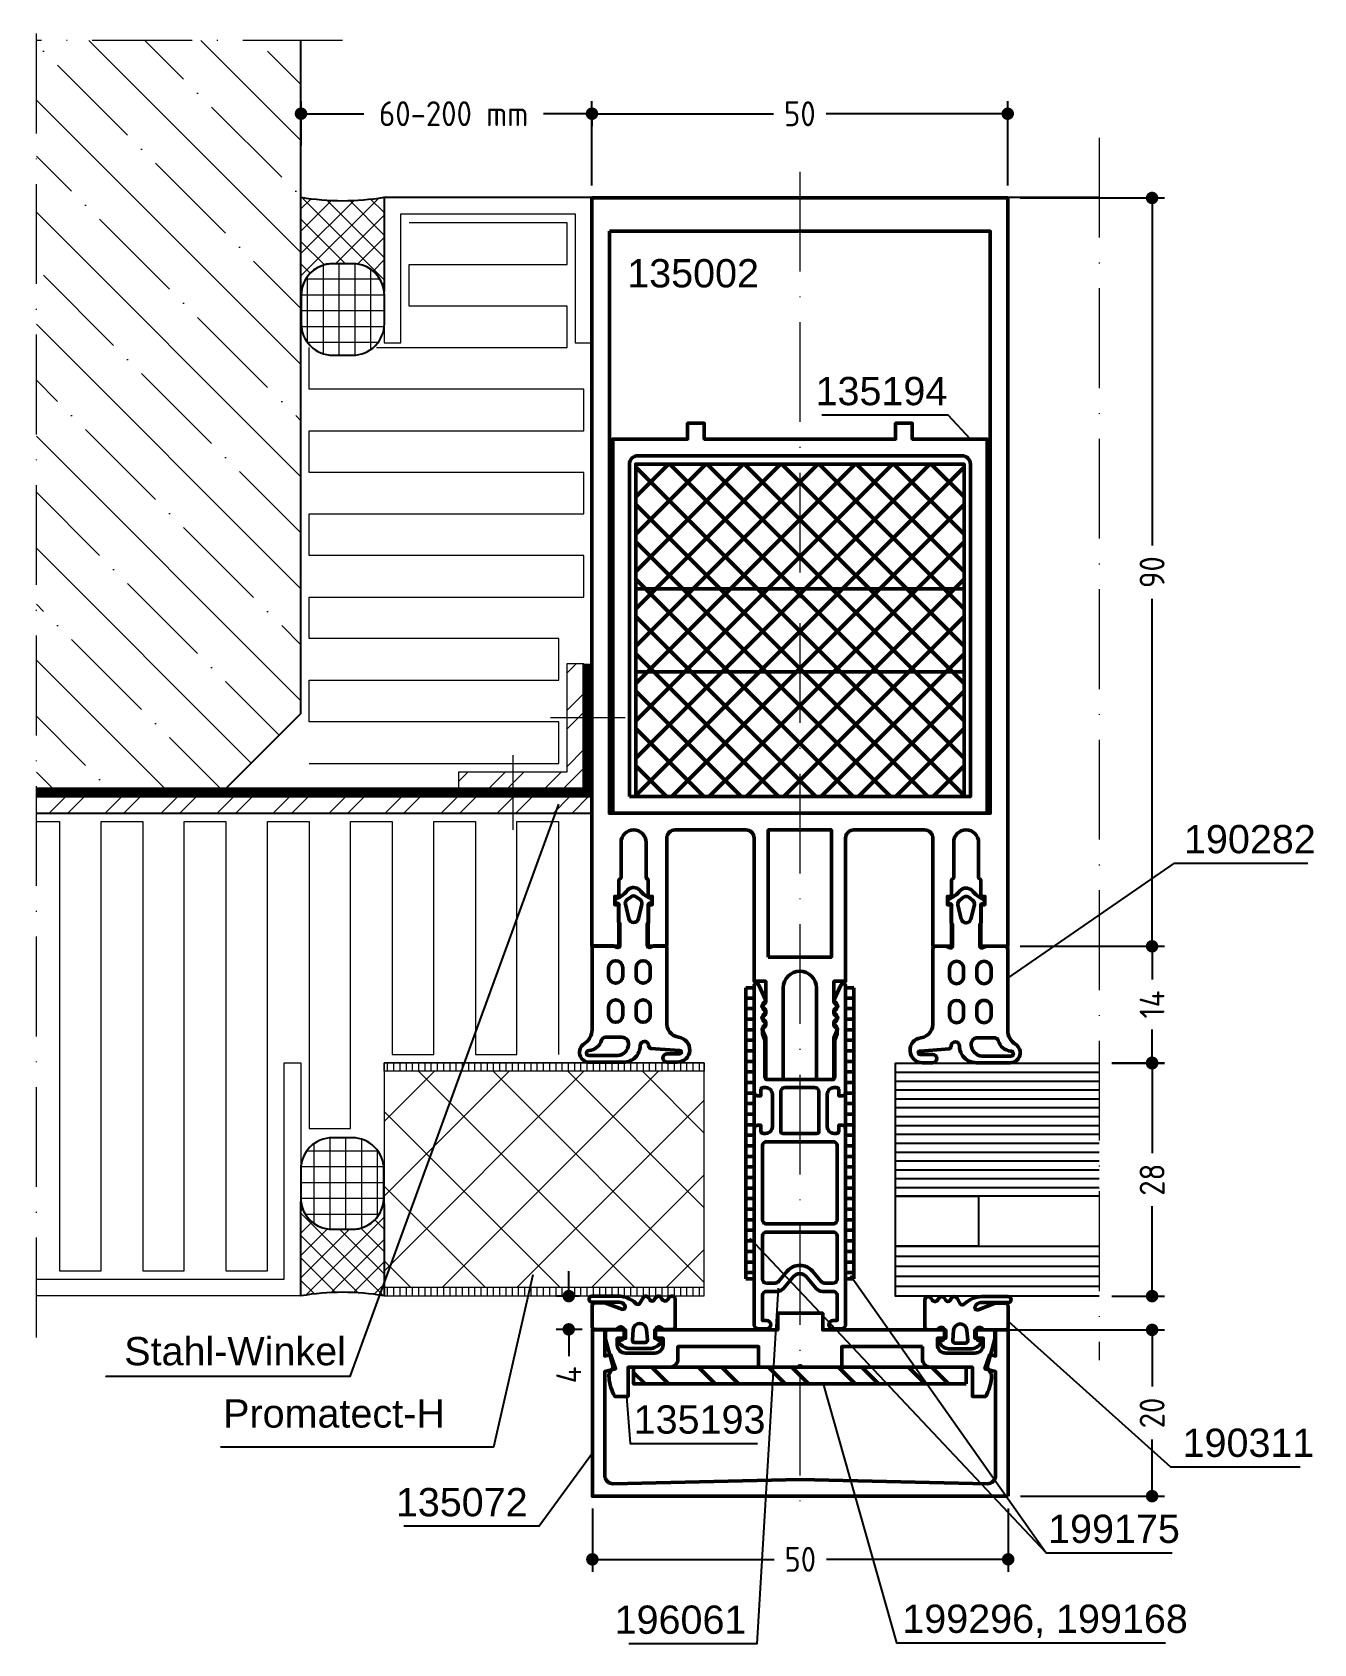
# Model space of a CAD drawing. Header units: millimetres. Extents: x -92 to 62, y -68 to 126.
import ezdxf
from ezdxf.enums import TextEntityAlignment as Align

# ---------------------------------------------------------------- set-up
doc = ezdxf.new("R2010")
doc.units = ezdxf.units.MM
for name, pattern in [('ACAD_ISO10W100', [18, 12, -3, 0, -3]), ('AUSGEZOGEN', [0]), ('FOLIE', [2, 0.8, -1.2])]:
    doc.linetypes.add(name, pattern=pattern)
doc.layers.get('0').update_dxf_attribs({"linetype": 'CONTINUOUS'})
doc.layers.get('DEFPOINTS').update_dxf_attribs({"linetype": 'CONTINUOUS'})
for name, color, linetype, lineweight in [('AM_5', 3, 'AUSGEZOGEN', 25), ('AM_C', 50, 'CONTINUOUS', 50), ('AM_S', 80, 'CONTINUOUS', 50), ('Cent3', 70, 'ACAD_ISO10W100', 18), ('Cont2', 2, 'CONTINUOUS', 25), ('Cont3', 70, 'CONTINUOUS', 18), ('Cont4', 10, 'AUSGEZOGEN', 13), ('Cont_ST', 70, 'CONTINUOUS', 18)]:
    doc.layers.add(name, color=color, linetype=linetype, lineweight=lineweight)
doc.layers.add('WBC-GER-ENG', color=7, linetype='AUSGEZOGEN')
doc.styles.add('HBS_DIMTEXTSTYLE', font='isocp.shx')
doc.styles.add('SWISSL', font='swissl.ttf')
doc.dimstyles.new('Konstruktionsschnitt 1-1$0', dxfattribs={"dimtxt": 3, "dimasz": 1.5, "dimexe": 1.5, "dimexo": 1.5, "dimgap": 1.5, "dimtad": 0, "dimdsep": 46, "dimtxsty": 'HBS_DIMTEXTSTYLE', "dimblk": 'PUNKT', "dimcen": 0, "dimclrd": 3, "dimclre": 3, "dimclrt": 2, "dimadec": 1, "dimazin": 2, "dimtfac": 0.7, "dimtofl": 0, "dimtmove": 0, "dimatfit": 3, "dimfxl": 0, "dimtolj": 1, "dimtzin": 0, "dimarcsym": 0})

# ---------------------------------------------------------------- blocks, each defined once
blk = doc.blocks.new('PUNKT')
at = {"color": 0, "linetype": 'Continuous'}
blk.add_line((-0.5, 0), (-1, 0), dxfattribs=at)
at = {"color": 0, "linetype": 'Continuous', "const_width": 0.5}
blk.add_lwpolyline([(-0.25, 0, 1), (0.25, 0, 1)], format="xyb", close=True, dxfattribs=at)
blk = doc.blocks.new('*D11')
at = {"layer": 'AM_5', "color": 3, "lineweight": -2, "transparency": 16777216}
for p, q in [((-27.79, -24.57), (-27.79, -23.07)), ((-26.49, -26.07), (-29.29, -26.07)), ((-26.19, -30.07), (-29.29, -30.07)), ((-27.79, -31.57), (-27.79, -33.29))]:
    blk.add_line(p, q, dxfattribs=at)
at = {"layer": 'DEFPOINTS', "color": 0, "transparency": 16777216}
for p in [(-27.79, -26.07), (-24.99, -26.07), (-24.69, -30.07)]:
    blk.add_point(p, dxfattribs=at)
at = {"layer": 'AM_5', "color": 3, "lineweight": -2, "transparency": 16777216, "xscale": 1.5, "yscale": 1.5, "zscale": 1.5}
for p, rotation in [((-27.79, -26.07), 270), ((-27.79, -30.07), 90)]:
    blk.add_blockref('PUNKT', p, dxfattribs=dict(at, rotation=rotation))
at = {"layer": 'AM_5', "color": 2, "transparency": 16777216, "insert": (-27.79, -35.54), "char_height": 3, "attachment_point": 5, "rotation": 90, "style": 'HBS_DIMTEXTSTYLE'}
blk.add_mtext('\\A1;4', dxfattribs=at)
blk = doc.blocks.new('*D12')
at = {"layer": 'AM_5', "color": 3, "lineweight": -2, "transparency": 16777216}
for p, q in [((37.5, 1.93), (43.86, 1.93)), ((42.36, 0.43), (42.36, -8.88)), ((42.36, -24.57), (42.36, -15.26)), ((37.5, -26.07), (43.86, -26.07))]:
    blk.add_line(p, q, dxfattribs=at)
at = {"layer": 'DEFPOINTS', "color": 0, "transparency": 16777216}
for p in [(36, 1.93), (36, -26.07), (42.36, -26.07)]:
    blk.add_point(p, dxfattribs=at)
at = {"layer": 'AM_5', "color": 3, "lineweight": -2, "transparency": 16777216, "xscale": 1.5, "yscale": 1.5, "zscale": 1.5}
for p, rotation in [((42.36, 1.93), 90), ((42.36, -26.07), 270)]:
    blk.add_blockref('PUNKT', p, dxfattribs=dict(at, rotation=rotation))
at = {"layer": 'AM_5', "color": 2, "transparency": 16777216, "insert": (42.36, -12.07), "char_height": 3, "attachment_point": 5, "rotation": 90, "style": 'HBS_DIMTEXTSTYLE'}
blk.add_mtext('\\A1;28', dxfattribs=at)
blk = doc.blocks.new('*D13')
at = {"layer": 'AM_5', "color": 3, "lineweight": -2, "transparency": 16777216}
for p, q in [((24.95, -30.13), (43.86, -30.13)), ((42.36, -31.63), (42.36, -36.94)), ((42.36, -48.63), (42.36, -43.32)), ((26.55, -50.13), (43.86, -50.13))]:
    blk.add_line(p, q, dxfattribs=at)
at = {"layer": 'DEFPOINTS', "color": 0, "transparency": 16777216}
for p in [(23.45, -30.13), (42.36, -30.13), (25.05, -50.13)]:
    blk.add_point(p, dxfattribs=at)
at = {"layer": 'AM_5', "color": 3, "lineweight": -2, "transparency": 16777216, "xscale": 1.5, "yscale": 1.5, "zscale": 1.5}
for p, rotation in [((42.36, -30.13), 90), ((42.36, -50.13), 270)]:
    blk.add_blockref('PUNKT', p, dxfattribs=dict(at, rotation=rotation))
at = {"layer": 'AM_5', "color": 2, "transparency": 16777216, "insert": (42.36, -40.13), "char_height": 3, "attachment_point": 5, "rotation": 90, "style": 'HBS_DIMTEXTSTYLE'}
blk.add_mtext('\\A1;20', dxfattribs=at)
blk = doc.blocks.new('*D14')
at = {"layer": 'AM_5', "color": 3, "lineweight": -2, "transparency": 16777216}
for p, q in [((26.5, 16), (43.86, 16)), ((42.36, 14.5), (42.36, 12)), ((42.36, 3.5), (42.36, 6)), ((37.5, 2), (43.86, 2))]:
    blk.add_line(p, q, dxfattribs=at)
at = {"layer": 'DEFPOINTS', "color": 0, "transparency": 16777216}
for p in [(25, 16), (36, 2), (42.36, 2)]:
    blk.add_point(p, dxfattribs=at)
at = {"layer": 'AM_5', "color": 3, "lineweight": -2, "transparency": 16777216, "xscale": 1.5, "yscale": 1.5, "zscale": 1.5}
for p, rotation in [((42.36, 16), 90), ((42.36, 2), 270)]:
    blk.add_blockref('PUNKT', p, dxfattribs=dict(at, rotation=rotation))
at = {"layer": 'AM_5', "color": 2, "transparency": 16777216, "insert": (42.36, 9), "char_height": 3, "attachment_point": 5, "rotation": 90, "style": 'HBS_DIMTEXTSTYLE'}
blk.add_mtext('\\A1;14', dxfattribs=at)
blk = doc.blocks.new('*D15')
at = {"layer": 'AM_5', "color": 3, "lineweight": -2, "transparency": 16777216}
for p, q in [((26.5, 106), (43.86, 106)), ((42.36, 104.5), (42.36, 64.21)), ((42.36, 17.5), (42.36, 57.79)), ((26.5, 16), (43.86, 16))]:
    blk.add_line(p, q, dxfattribs=at)
at = {"layer": 'DEFPOINTS', "color": 0, "transparency": 16777216}
for p in [(25, 106), (25, 16), (42.36, 16)]:
    blk.add_point(p, dxfattribs=at)
at = {"layer": 'AM_5', "color": 3, "lineweight": -2, "transparency": 16777216, "xscale": 1.5, "yscale": 1.5, "zscale": 1.5}
for p, rotation in [((42.36, 106), 90), ((42.36, 16), 270)]:
    blk.add_blockref('PUNKT', p, dxfattribs=dict(at, rotation=rotation))
at = {"layer": 'AM_5', "color": 2, "transparency": 16777216, "insert": (42.36, 61), "char_height": 3, "attachment_point": 5, "rotation": 90, "style": 'HBS_DIMTEXTSTYLE'}
blk.add_mtext('\\A1;90', dxfattribs=at)
blk = doc.blocks.new('*D16')
at = {"layer": 'AM_5', "color": 3, "lineweight": -2, "transparency": 16777216}
for p, q in [((25, 107.5), (25, 117.63)), ((-25, 116.14), (-25, 114.63)), ((-23.5, 116.13), (-3.15, 116.13)), ((23.5, 116.13), (3.15, 116.13))]:
    blk.add_line(p, q, dxfattribs=at)
at = {"layer": 'DEFPOINTS', "color": 0, "transparency": 16777216}
for p in [(-25, 117.64), (-25, 116.13), (25, 106)]:
    blk.add_point(p, dxfattribs=at)
at = {"layer": 'AM_5', "color": 3, "lineweight": -2, "transparency": 16777216, "xscale": 1.5, "yscale": 1.5, "zscale": 1.5, "rotation": 180}
blk.add_blockref('PUNKT', (-25, 116.13), dxfattribs=at)
at = {"layer": 'AM_5', "color": 3, "lineweight": -2, "transparency": 16777216, "xscale": 1.5, "yscale": 1.5, "zscale": 1.5}
blk.add_blockref('PUNKT', (25, 116.13), dxfattribs=at)
at = {"layer": 'AM_5', "color": 2, "transparency": 16777216, "insert": (0, 116.13), "char_height": 3, "attachment_point": 5, "style": 'HBS_DIMTEXTSTYLE'}
blk.add_mtext('\\A1;50', dxfattribs=at)
blk = doc.blocks.new('LL199174')
h = blk.add_hatch()
h.set_pattern_fill('LINE', color=256, scale=0.4, angle=90, style=0)
h.set_pattern_definition([(90, (-117.2198, -125.298), (1.27, 2e-16), [])])
h.paths.add_polyline_path([(11, 6.5), (11, 5.5), (-24, 5.5), (-24, 6.5)])
for p, q in [((-24, 6.5), (-24, 5.5)), ((11, 6.5), (-24, 6.5)), ((11, 5.5), (11, 6.5)), ((-24, 5.5), (11, 5.5))]:
    blk.add_line(p, q)
blk = doc.blocks.new('*D17')
at = {"layer": 'AM_5', "color": 3, "lineweight": -2, "transparency": 16777216}
for p, q in [((-24.95, -51.63), (-24.95, -59.23)), ((25.05, -51.63), (25.05, -59.23)), ((-23.45, -57.73), (-3.1, -57.73)), ((23.55, -57.73), (3.2, -57.73))]:
    blk.add_line(p, q, dxfattribs=at)
at = {"layer": 'DEFPOINTS', "color": 0, "transparency": 16777216}
for p in [(-24.95, -50.13), (25.05, -50.13), (-24.95, -57.73)]:
    blk.add_point(p, dxfattribs=at)
at = {"layer": 'AM_5', "color": 3, "lineweight": -2, "transparency": 16777216, "xscale": 1.5, "yscale": 1.5, "zscale": 1.5, "rotation": 180}
blk.add_blockref('PUNKT', (-24.95, -57.73), dxfattribs=at)
at = {"layer": 'AM_5', "color": 3, "lineweight": -2, "transparency": 16777216, "xscale": 1.5, "yscale": 1.5, "zscale": 1.5}
blk.add_blockref('PUNKT', (25.05, -57.73), dxfattribs=at)
at = {"layer": 'AM_5', "color": 2, "transparency": 16777216, "insert": (0.05, -57.73), "char_height": 3, "attachment_point": 5, "style": 'HBS_DIMTEXTSTYLE'}
blk.add_mtext('\\A1;50', dxfattribs=at)
blk = doc.blocks.new('B-LL190282')
for points in [[(0, -10.09, -0.258199), (-0.94, -11.78, 0.752939), (-0.3, -14), (3.8, -14, 0.414214), (5.8, -12, -0.961648), (6.8, -11.96, 0.233259), (7.02, -12.34), (10.55, -12.6, -1.005729), (10.55, -13), (9.03, -13, 1), (9.03, -14), (10.25, -14, 0.944322), (10.43, -11.01, -0.405172), (9, -9.08), (9, -0.3, 0.414214), (8.7, 0), (7.43, 0), (6.92, -0.19, -0.520293), (6.65, 0), (6.65, 2.65), (6.8, 2.8), (6.8, 4.8, -0.560664), (6.85, 5.11), (6.95, 5.11, 0.847054), (7.05, 5.69, -0.131282), (5.75, 6.67, 0.439074), (4.28, 6.7, -0.133324), (2.95, 5.68, 0.847054), (3.05, 5.1), (3.15, 5.1, -0.577816), (3.2, 4.8), (3.2, 2.8), (3.35, 2.65), (3.35, 0, -0.52048), (3.08, -0.19), (2.56, 0), (0.3, 0, 0.414214), (0, -0.3), (0, -10.09)], [(5.58, 3.27), (5.99, 5, 0.29188), (5.81, 5.51), (5.31, 5.9, 0.344328), (4.69, 5.9), (4.19, 5.51, 0.29188), (4.01, 5), (4.42, 3.27, 0.794214), (5.58, 3.27)], [(3.7, -2.65, 1), (2, -2.65), (2, -3.65, 1), (3.7, -3.65), (3.7, -2.65)], [(5.3, -3.65, 1), (7, -3.65), (7, -2.65, 1), (5.3, -2.65), (5.3, -3.65)], [(2, -7.35), (2, -8.35, 1), (3.7, -8.35), (3.7, -7.35, 1), (2, -7.35)], [(5.3, -7.35), (5.3, -8.35, 1), (7, -8.35), (7, -7.35, 1), (5.3, -7.35)], [(1.62, -11, 0.335242), (1.14, -11.36, -0.306688), (-0.34, -12.6, 1.068521), (-0.38, -13.2), (2.84, -13.2, 0.39003), (4.34, -12.11, 0.537319), (3.6, -11), (1.62, -11)]]:
    blk.add_lwpolyline(points, format="xyb", close=True)
blk = doc.blocks.new('LL190282')
blk.add_blockref('B-LL190282', (0, 0))
blk = doc.blocks.new('B-LL190311')
for points in [[(0, 0.3, 0.414214), (0.3, 0), (2.8, 0, 0.414214), (3.2, 0.4), (3.2, 1.54), (2.42, 3.59, -0.786113), (2.9, 3.92, -0.262074), (3.28, 3.28), (3.28, 0, 1), (4, 0), (4, 3.17, 0.174474), (3.15, 5.24, -0.57735), (3.15, 5.76), (3.8, 6.14, 0.57735), (3.8, 6.83), (3.55, 6.97, -0.57735), (3.55, 7.49), (3.8, 7.64, 0.57735), (3.8, 8.33), (3.6, 8.45, -0.56351), (3.59, 9.13), (3.8, 9.25, 0.767327), (3.6, 10), (0.3, 10, 0.414214), (0, 9.7), (0, 8.57, 0.267949), (0.1, 8.4, -0.767327), (-0.1, 7.65), (-0.9, 7.65, -0.414214), (-1.3, 8.05, 0.592453), (-1.61, 8.22, 0.255924), (-2.3, 6.95), (-2.3, 4.55, 0.255924), (-1.61, 3.28, 0.592453), (-1.3, 3.45, -0.414214), (-0.9, 3.85), (-0.1, 3.85, -0.767327), (0.1, 3.1, 0.267949), (0, 2.93), (0, 0.3)], [(-0.03, 4.95), (-1.28, 4.85, -0.438367), (-1.6, 5.15), (-1.6, 6.35, -0.438367), (-1.28, 6.65), (-0.03, 6.55, -0.921414), (-0.03, 4.95)]]:
    blk.add_lwpolyline(points, format="xyb", close=True)
blk = doc.blocks.new('LL190311')
blk.add_blockref('B-LL190311', (0, 0))
blk = doc.blocks.new('*D18')
at = {"layer": 'AM_5', "color": 3, "lineweight": -2, "transparency": 16777216}
for p, q in [((-59.99, 112.32), (-59.99, 117.64)), ((-25, 107.5), (-25, 117.64)), ((-58.49, 116.14), (-52.42, 116.14)), ((-26.5, 116.14), (-30.83, 116.14))]:
    blk.add_line(p, q, dxfattribs=at)
at = {"layer": 'DEFPOINTS', "color": 0, "transparency": 16777216}
for p in [(-59.99, 116.14), (-59.99, 110.82), (-25, 106)]:
    blk.add_point(p, dxfattribs=at)
at = {"layer": 'AM_5', "color": 3, "lineweight": -2, "transparency": 16777216, "xscale": 1.5, "yscale": 1.5, "zscale": 1.5, "rotation": 180}
blk.add_blockref('PUNKT', (-59.99, 116.14), dxfattribs=at)
at = {"layer": 'AM_5', "color": 3, "lineweight": -2, "transparency": 16777216, "xscale": 1.5, "yscale": 1.5, "zscale": 1.5}
blk.add_blockref('PUNKT', (-25, 116.14), dxfattribs=at)
at = {"layer": 'AM_5', "color": 2, "transparency": 16777216, "insert": (-41.63, 116.14), "char_height": 3, "attachment_point": 5, "style": 'HBS_DIMTEXTSTYLE'}
blk.add_mtext('\\A1;60-200 mm', dxfattribs=at)
blk = doc.blocks.new('*U10')
for p, q in [((0, 26.93), (24.5, 26.93)), ((0, 25.87), (24.5, 25.87)), ((0, 24.8), (24.5, 24.8)), ((0, 23.73), (24.5, 23.73)), ((0, 22.67), (24.5, 22.67)), ((0, 21.6), (24.5, 21.6)), ((0, 20.53), (24.5, 20.53)), ((0, 19.47), (24.5, 19.47)), ((0, 18.4), (24.5, 18.4)), ((0, 17.33), (24.5, 17.33)), ((0, 16.27), (24.5, 16.27)), ((0, 15.2), (24.5, 15.2)), ((0, 14.13), (24.5, 14.13)), ((0, 13.07), (24.5, 13.07)), ((0, 4.8), (24.5, 4.8)), ((0, 3.6), (24.5, 3.6)), ((0, 2.4), (24.5, 2.4)), ((0, 1.2), (24.5, 1.2))]:
    blk.add_line(p, q)
for points in [[(24.5, 12), (0, 12), (0, 28), (24.5, 28)], [(24.5, 0), (0, 0), (0, 6), (24.5, 6)]]:
    blk.add_lwpolyline(points)
blk.add_lwpolyline([(0, 6), (0, 12), (10, 12), (10, 6)], close=True)
blk = doc.blocks.new('WI135194')
blk.add_lwpolyline([(-22.5, 0.1), (-22.5, 45.1), (-13.5, 45.1), (-13.5, 47), (-11.5, 47), (-11.5, 45.1), (11.5, 45.1), (11.5, 47), (13.5, 47), (13.5, 45.1), (22.5, 45.1), (22.5, 0.1), (-22.5, 0.1)], close=True)
blk.add_lwpolyline([(-20.5, 2.1), (-20.5, 42.1, -0.414214), (-19.5, 43.1), (19.5, 43.1, -0.414214), (20.5, 42.1), (20.5, 2.1), (-20.5, 2.1)], format="xyb", close=True)
blk = doc.blocks.new('WI135072')
blk.add_lwpolyline([(-20, -25), (0, -25), (0, -23.5), (-3.16, -23.5), (-2.98, -22.82), (-4.67, -22.21), (-5.02, -23.5), (-17.5, -23.5, -0.42074), (-18.5, -22.48), (-18, 0), (-18.5, 22.48, -0.42074), (-17.5, 23.5), (-5.02, 23.5), (-4.67, 22.21), (-2.98, 22.82), (-3.16, 23.5), (0, 23.5), (0, 25), (-20, 25), (-20, -25)], format="xyb", close=True)
blk = doc.blocks.new('WI135193')
blk.add_lwpolyline([(-2, -14.7), (-3.5, -14.7, 0.414214), (-4.5, -15.7), (-4.5, -20.7), (-8, -20.7), (-8, -22.3), (-7.73, -22.44, 0.116424), (-5.5, -23), (-5.37, -23), (-4.47, -22.49), (-1.06, -23.4), (0, -23.4), (0, -21), (-1, -21), (-1, -22), (-1.8, -22, -0.414214), (-2.8, -21), (-2.8, -17.5, -0.414214), (-1.8, -16.5), (-1, -16.5), (-1, -17.5), (0, -17.5), (0, -2.7), (2, -2.7), (2, 2.7), (0, 2.7), (0, 17.5), (-1, 17.5), (-1, 16.5), (-1.8, 16.5, -0.414214), (-2.8, 17.5), (-2.8, 21, -0.414214), (-1.8, 22), (-1, 22), (-1, 21), (0, 21), (0, 23.4), (-1.06, 23.4), (-4.47, 22.49), (-5.37, 23), (-5.5, 23, 0.116424), (-7.73, 22.44), (-8, 22.3), (-8, 20.7), (-4.5, 20.7), (-4.5, 15.7, 0.414214), (-3.5, 14.7), (-2, 14.7), (-2, 5), (-4.5, 5), (-4.5, 0.2), (-4.3, 0), (-4.5, -0.2), (-4.5, -5), (-2, -5), (-2, -14.7)], format="xyb", close=True)
blk = doc.blocks.new('B-LL135002')
blk.add_lwpolyline([(-25, 106), (25, 106), (25, 16), (21.75, 16), (21.75, 21), (22.25, 21), (22.25, 22), (21.75, 22), (21.75, 24), (21.5, 24.25), (21.5, 28.5, 1), (18.5, 28.5), (18.5, 24.25), (18.25, 24), (18.25, 22), (17.75, 22), (17.75, 21), (18.25, 21), (18.25, 16), (16, 16), (16, 29, 0.414214), (15, 30), (6.5, 30, 0.414214), (5.5, 29), (5.5, 11.8), (4.1, 11.8), (4.1, 9.28), (4.58, 8.8), (4.1, 8.32), (4.1, 7.88), (4.58, 7.4), (4.1, 6.92), (4.1, 6.48), (4.54, 6.05), (4.1, 5), (4.1, 0), (2, 0), (2, 11, 1), (-2, 11), (-2, 0), (-4.1, 0), (-4.1, 5), (-4.54, 6.05), (-4.1, 6.48), (-4.1, 6.92), (-4.58, 7.4), (-4.1, 7.88), (-4.1, 8.32), (-4.58, 8.8), (-4.1, 9.28), (-4.1, 11.8), (-5.5, 11.8), (-5.5, 29, 0.414214), (-6.5, 30), (-15, 30, 0.414214), (-16, 29), (-16, 16), (-18.25, 16), (-18.25, 21), (-17.75, 21), (-17.75, 22), (-18.25, 22), (-18.25, 24), (-18.5, 24.25), (-18.5, 28.5, 1), (-21.5, 28.5), (-21.5, 24.25), (-21.75, 24), (-21.75, 22), (-22.25, 22), (-22.25, 21), (-21.75, 21), (-21.75, 16), (-25, 16), (-25, 106)], format="xyb", close=True)
for points in [[(-22.9, 102), (22.9, 102), (22.9, 32), (-22.9, 32), (-22.9, 102)], [(-3.8, 14.7), (3.8, 14.7), (3.8, 30), (-3.8, 30), (-3.8, 14.7)]]:
    blk.add_lwpolyline(points, close=True)
blk = doc.blocks.new('B-LL196061')
for points in [[(-5.5, -6, -0.414214), (-5, -5.5), (-4.7, -5.5), (-4.7, -6.2, 0.414214), (-4.4, -6.5), (-4.1, -6.5, 0.414214), (-3.3, -5.7), (-3.3, -1.8, 0.414214), (-4.1, -1), (-4.4, -1, 0.414214), (-4.7, -1.3), (-4.7, -2), (-5, -2, -0.414214), (-5.5, -1.5), (-5.5, 11.2, -0.803179), (-4.93, 11.33), (-4.12, 9.58, -0.314902), (-4.16, 9.36), (-4.44, 9.08, 0.198912), (-4.5, 8.93), (-4.5, 8.67, 0.198912), (-4.44, 8.52), (-4.16, 8.24, -0.414214), (-4.16, 7.96), (-4.44, 7.68, 0.198912), (-4.5, 7.53), (-4.5, 7.27, 0.198912), (-4.44, 7.12), (-4.16, 6.84, -0.414214), (-4.16, 6.56), (-4.44, 6.28, 0.198912), (-4.5, 6.13), (-4.5, 5.56, 0.087489), (-4.49, 5.49), (-4.2, 4.7), (-4.2, 0.3, 0.414214), (-3.9, 0), (3.9, 0, 0.414214), (4.2, 0.3), (4.2, 4.7), (4.49, 5.49, 0.087489), (4.5, 5.56), (4.5, 6.13, 0.198912), (4.44, 6.28), (4.16, 6.56, -0.414214), (4.16, 6.84), (4.44, 7.12, 0.198912), (4.5, 7.27), (4.5, 7.53, 0.198912), (4.44, 7.68), (4.16, 7.96, -0.414214), (4.16, 8.24), (4.44, 8.52, 0.198912), (4.5, 8.67), (4.5, 8.93, 0.198912), (4.44, 9.08), (4.16, 9.36, -0.314902), (4.12, 9.58), (4.93, 11.33, -0.803179), (5.5, 11.2), (5.5, -1.5, -0.414214), (5, -2), (4.7, -2), (4.7, -1.3, 0.414214), (4.4, -1), (4.1, -1, 0.414214), (3.3, -1.8), (3.3, -5.7, 0.414214), (4.1, -6.5), (4.4, -6.5, 0.414214), (4.7, -6.2), (4.7, -5.5), (5, -5.5, -0.414214), (5.5, -6), (5.5, -29.5, -0.414214), (5, -30), (4, -30, -1), (4, -29), (4.5, -29), (4.5, -26, 0.414214), (4, -25.5), (2.72, -25.5, -0.221695), (1.95, -25.14), (0.77, -23.73, 0.466308), (-0.77, -23.73), (-1.95, -25.14, -0.221695), (-2.72, -25.5), (-4, -25.5, 0.414214), (-4.5, -26), (-4.5, -29), (-4, -29, -1), (-4, -30), (-5, -30, -0.414214), (-5.5, -29.5), (-5.5, -6)], [(-2.3, -1.5, -0.414214), (-1.8, -1), (1.8, -1, -0.414214), (2.3, -1.5), (2.3, -6.3, -0.414214), (2.1, -6.5), (-2.1, -6.5, -0.414214), (-2.3, -6.3), (-2.3, -1.5)], [(-4.5, -16.87, 0.414214), (-4, -17.37), (4, -17.37, 0.414214), (4.5, -16.87), (4.5, -8, 0.414214), (4, -7.5), (-4, -7.5, 0.414214), (-4.5, -8), (-4.5, -16.87)], [(-4.5, -24, 0.414214), (-4, -24.5), (-2.95, -24.5, 0.221695), (-2.57, -24.32), (-1.53, -23.09, -0.466308), (1.53, -23.09), (2.57, -24.32, 0.221695), (2.95, -24.5), (4, -24.5, 0.414214), (4.5, -24), (4.5, -18.87, 0.414214), (4, -18.37), (-4, -18.37, 0.414214), (-4.5, -18.87), (-4.5, -24)]]:
    blk.add_lwpolyline(points, format="xyb", close=True)
blk = doc.blocks.new('LL196061')
blk.add_blockref('B-LL196061', (0, 0))
blk = doc.blocks.new('WI199296')
h = blk.add_hatch()
h.set_pattern_fill('ANSI32', color=256, scale=0.625, style=0)
h.set_pattern_definition([(45, (-179.16, -477.5), (-4.209495, 4.209495), []), (45, (-176.354, -477.5), (-4.209495, 4.209495), [])])
h.paths.add_polyline_path([(-6.5, 20), (-8.5, 20), (-8.5, 0), (-6.5, 0)])
h.paths.add_polyline_path([(-6.5, 0), (-8.5, 0), (-8.5, -20), (-6.5, -20), (-6.5, -15.7)])
blk.add_lwpolyline([(-8.5, -20), (-8.5, 20), (-6.5, 20), (-6.5, -20)], close=True)
blk = doc.blocks.new('*U26')
at = {"linetype": 'FOLIE', "ltscale": 0.25, "const_width": 1, "flags": 128}
blk.add_lwpolyline([(-50.83, 11.12), (15.48, 11.12), (15.48, 26.62)], dxfattribs=at)
for points in [[(-50.83, 11.62), (14.98, 11.62), (14.98, 26.62)], [(-50.83, 10.62), (15.98, 10.62), (15.98, 26.62)]]:
    blk.add_lwpolyline(points)

msp = doc.modelspace()

# ---------------------------------------------------------------- hatches: boundary and pattern name
at = {"layer": 'AM_S'}
h = msp.add_hatch(dxfattribs=at)
h.set_pattern_fill('ANSI37', color=256, style=0)
h.paths.add_polyline_path([(-19.742, 74), (-19.742, 59), (19.758, 59), (19.758, 74)])
h.paths.add_polyline_path([(-19.742, 59), (-19.742, 49), (19.758, 49), (19.758, 59)])
h.paths.add_polyline_path([(-19.742, 49), (-19.742, 34), (19.758, 34), (19.758, 49)])
at = {"layer": 'Cont3'}
h = msp.add_hatch(dxfattribs=at)
h.set_pattern_fill('ANSI35', color=256, scale=1.5005, angle=90, style=0)
h.set_pattern_definition([(135, (-4e-13, -1), (-6.73744, -6.73744), []), (135, (-4e-13, 5.737), (-6.73744, -6.73744), [11.9102, -2.38204, 0, -2.38204])])
h.paths.add_polyline_path([(-91.811, 34), (-69.992, 34), (-59.992, 44), (-59.992, 124.935), (-91.811, 124.935)])
h = msp.add_hatch(dxfattribs=at)
h.set_pattern_fill('ANSI37', color=256, scale=0.6, angle=90, style=0)
h.set_pattern_definition([(135, (363.6999, -10.4134), (-1.3470384, -1.3470384), []), (225, (363.6999, -10.4134), (1.3470384, -1.3470384), [])])
edge = h.paths.add_edge_path()
edge.add_line((-59.992, 101.495), (-59.992, 106.095))
edge.add_arc((-54.992, 135.676), 30, 260.40593, 279.59407)
edge.add_line((-49.992, 106.095), (-49.992, 94.761))
edge.add_line((-49.992, 94.761), (-50.152, 95.455))
edge.add_line((-50.152, 95.455), (-50.352, 95.975))
edge.add_line((-50.352, 95.975), (-50.692, 96.555))
edge.add_line((-50.692, 96.555), (-51.092, 97.015))
edge.add_line((-51.092, 97.015), (-51.552, 97.395))
edge.add_line((-51.552, 97.395), (-52.072, 97.715))
edge.add_line((-52.072, 97.715), (-52.612, 97.935))
edge.add_line((-52.612, 97.935), (-53.132, 98.035))
edge.add_line((-53.132, 98.035), (-53.763, 98.095))
edge.add_line((-53.763, 98.095), (-56.163, 98.095))
edge.add_line((-56.163, 98.095), (-56.652, 98.055))
edge.add_line((-56.652, 98.055), (-57.172, 97.955))
edge.add_line((-57.172, 97.955), (-57.932, 97.655))
edge.add_line((-57.932, 97.655), (-58.432, 97.375))
edge.add_line((-58.432, 97.375), (-58.872, 96.975))
edge.add_line((-58.872, 96.975), (-59.212, 96.575))
edge.add_line((-59.212, 96.575), (-59.512, 96.095))
edge.add_line((-59.512, 96.095), (-59.772, 95.475))
edge.add_line((-59.772, 95.475), (-59.912, 94.995))
edge.add_line((-59.912, 94.995), (-59.963, 94.295))
edge.add_line((-59.963, 94.295), (-59.992, 95.695))
edge.add_line((-59.992, 95.695), (-59.992, 101.495))
h = msp.add_hatch(dxfattribs=at)
h.set_pattern_fill('ANSI37', color=256, scale=0.6, angle=135, style=0)
h.set_pattern_definition([(180, (363.6999, -10.4134), (-4e-16, -1.905), []), (270, (363.6999, -10.4134), (1.905, -4e-16), [])])
edge = h.paths.add_edge_path()
edge.add_line((-53.763, 98.095), (-56.163, 98.095))
edge.add_arc((-56.163, 94.295), 3.8, 90, 180)
edge.add_line((-59.963, 94.295), (-59.963, 90.895))
edge.add_arc((-56.163, 90.895), 3.8, 180, 270)
edge.add_line((-56.163, 87.095), (-53.763, 87.095))
edge.add_arc((-53.763, 90.895), 3.8, 270, 360.0022)
edge.add_line((-49.963, 90.896), (-49.963, 94.296))
edge.add_arc((-53.763, 94.295), 3.8, 0.0022, 90)
h = msp.add_hatch(dxfattribs=at)
h.set_pattern_fill('LINE', color=256, scale=0.23622, angle=90, style=0)
h.set_pattern_definition([(270, (-345.8218, 105.0727), (-0.75, 1e-14), [])])
h.paths.add_polyline_path([(-49.992, 1.978), (-11.495, 1.978), (-11.495, 0.978), (-49.992, 0.978)])
h = msp.add_hatch(dxfattribs=at)
h.set_pattern_fill('ANSI37', color=256, scale=2, angle=-3e-14, style=0)
h.paths.add_polyline_path([(-11.495, -25.036), (-11.495, 0.978), (-49.992, 0.978), (-49.992, -25.036)])
h = msp.add_hatch(dxfattribs=at)
h.set_pattern_fill('ANSI37', color=256, scale=0.6, angle=315, style=0)
h.set_pattern_definition([(360, (-473.6848, 90.473), (7e-16, 1.905), []), (90, (-473.6848, 90.473), (-1.905, 7e-16), [])])
edge = h.paths.add_edge_path()
edge.add_line((-56.222, -18.036), (-53.822, -18.036))
edge.add_arc((-53.822, -14.236), 3.8, 270, 360)
edge.add_line((-50.022, -14.236), (-50.022, -10.836))
edge.add_arc((-53.822, -10.836), 3.8, 0, 90)
edge.add_line((-53.822, -7.036), (-56.222, -7.036))
edge.add_arc((-56.222, -10.836), 3.8, 90, 180.0022)
edge.add_line((-60.022, -10.836), (-60.022, -14.236))
edge.add_arc((-56.222, -14.236), 3.8, 180.0022, 270)
h = msp.add_hatch(dxfattribs=at)
h.set_pattern_fill('ANSI37', color=256, scale=0.6, angle=270, style=0)
h.set_pattern_definition([(315, (-473.6848, 90.473), (1.3470384, 1.3470384), []), (45, (-473.6848, 90.473), (-1.3470384, 1.3470384), [])])
edge = h.paths.add_edge_path()
edge.add_line((-49.992, -21.436), (-49.992, -26.036))
edge.add_arc((-54.992, -55.616), 30, 80.40593, 99.59407)
edge.add_line((-59.992, -26.036), (-59.992, -14.701))
edge.add_line((-59.992, -14.701), (-59.832, -15.396))
edge.add_line((-59.832, -15.396), (-59.632, -15.916))
edge.add_line((-59.632, -15.916), (-59.292, -16.496))
edge.add_line((-59.292, -16.496), (-58.892, -16.956))
edge.add_line((-58.892, -16.956), (-58.432, -17.336))
edge.add_line((-58.432, -17.336), (-57.912, -17.656))
edge.add_line((-57.912, -17.656), (-57.372, -17.876))
edge.add_line((-57.372, -17.876), (-56.852, -17.976))
edge.add_line((-56.852, -17.976), (-56.222, -18.036))
edge.add_line((-56.222, -18.036), (-53.822, -18.036))
edge.add_line((-53.822, -18.036), (-53.332, -17.996))
edge.add_line((-53.332, -17.996), (-52.812, -17.896))
edge.add_line((-52.812, -17.896), (-52.052, -17.596))
edge.add_line((-52.052, -17.596), (-51.552, -17.316))
edge.add_line((-51.552, -17.316), (-51.112, -16.916))
edge.add_line((-51.112, -16.916), (-50.772, -16.516))
edge.add_line((-50.772, -16.516), (-50.472, -16.036))
edge.add_line((-50.472, -16.036), (-50.212, -15.416))
edge.add_line((-50.212, -15.416), (-50.072, -14.936))
edge.add_line((-50.072, -14.936), (-50.022, -14.236))
edge.add_line((-50.022, -14.236), (-49.992, -15.636))
edge.add_line((-49.992, -15.636), (-49.992, -21.436))
h = msp.add_hatch(dxfattribs=at)
h.set_pattern_fill('LINE', color=256, scale=0.23622, angle=90, style=0)
h.set_pattern_definition([(90, (-345.8218, -129.1307), (-0.75, -1e-14), [])])
h.paths.add_polyline_path([(-49.992, -26.036), (-11.495, -26.036), (-11.495, -25.036), (-49.992, -25.036)])
at = {"layer": 'Cont4'}
h = msp.add_hatch(dxfattribs=at)
h.set_pattern_fill('ANSI32,_I', color=256, scale=0.5, style=2)
h.set_pattern_definition([(45, (99, 3), (-3.3676, 3.3676), []), (45, (101.245, 3), (-3.3676, 3.3676), [])])
h.paths.add_polyline_path([(-41, 35), (-26, 35), (-26, 50), (-28, 50), (-28, 37), (-41, 37)])
h = msp.add_hatch(dxfattribs=at)
h.set_pattern_fill('ANSI32,_I', color=256, scale=0.5, style=2)
h.set_pattern_definition([(45, (100, 0), (-3.3676, 3.3676), []), (45, (102.245, 0), (-3.3676, 3.3676), [])])
h.paths.add_polyline_path([(-91.811, 34), (-91.811, 32), (-25, 32), (-25, 34)])

# ---------------------------------------------------------------- linework, layer by layer
at = {"layer": 'AM_5'}
msp.add_line((29.631, -56.956), (-5.977, -19.127), dxfattribs=at)
for points in [[(20.541, 77), (17.825, 79.879), (2.644, 79.879)], [(-29.022, 33.107), (-54.123, -35.747), (-83.455, -35.747), (-83.455, -35.747)], [(25, 12.159), (45.042, 25.991), (61.085, 25.991)], [(-32.107, -23.511), (-36.854, -44.243), (-69.682, -44.243)], [(-2.59, -25.11), (-5.188, -67.884), (-20.577, -67.884)], [(6.074, -23.591), (29.631, -56.956), (44.781, -56.956)], [(25.047, -29.084), (44.583, -46.608), (60.178, -46.608)], [(2.824, -36.632), (11.618, -67.774), (43.979, -67.774)], [(-20.841, -38.132), (-20.412, -43.809), (-5.102, -43.809)], [(-24.953, -44.971), (-31.361, -53.752), (-47.624, -53.752)]]:
    msp.add_lwpolyline(points, dxfattribs=at)
at = {"layer": 'AM_S'}
for points in [[(19.758, 59), (-19.742, 59), (-19.742, 74), (19.758, 74)], [(19.758, 49), (-19.742, 49), (-19.742, 59), (19.758, 59)], [(19.758, 34), (-19.742, 34), (-19.742, 49), (19.758, 49)]]:
    msp.add_lwpolyline(points, close=True, dxfattribs=at)
at = {"layer": 'Cent3'}
for p, q in [((-91.811, -31.036), (-91.811, 125.935)), ((-54.992, 124.935), (-91.811, 124.935)), ((36.004, 113.234), (36.004, -33.768)), ((0.008, 109.161), (0.008, -52.632)), ((-30, 43.5), (-21, 43.5)), ((-34.5, 39), (-34.5, 30))]:
    msp.add_line(p, q, dxfattribs=at)
at = {"layer": 'Cont2', "linetype": 'ByBlock'}
msp.add_line((-49.992, 106.095), (36.004, 106.095), dxfattribs=at)
at = {"layer": 'Cont2'}
msp.add_line((-91.811, 32), (-25, 32), dxfattribs=at)
at = {"layer": 'Cont2', "linetype": 'ByBlock'}
msp.add_lwpolyline([(-91.811, 34), (-69.992, 34), (-59.992, 44), (-59.992, 124.935)], dxfattribs=at)
at = {"layer": 'Cont2'}
for points in [[(-59.992, 101.495), (-59.992, 106.095, 0.0839202), (-49.992, 106.095), (-49.992, 94.761), (-50.152, 95.455), (-50.352, 95.975), (-50.692, 96.555), (-51.092, 97.015), (-51.552, 97.395), (-52.072, 97.715), (-52.612, 97.935), (-53.132, 98.035), (-53.763, 98.095), (-56.163, 98.095), (-56.652, 98.055), (-57.172, 97.955), (-57.932, 97.655), (-58.432, 97.375), (-58.872, 96.975), (-59.212, 96.575), (-59.512, 96.095), (-59.772, 95.475), (-59.912, 94.995), (-59.963, 94.295), (-59.992, 95.695)], [(-53.763, 98.095), (-56.163, 98.095, 0.4142136), (-59.963, 94.295), (-59.963, 90.895, 0.4142136), (-56.163, 87.095), (-53.763, 87.095, 0.4142248), (-49.963, 90.896), (-49.963, 94.296, 0.4142023)], [(-56.222, -18.036), (-53.822, -18.036, 0.4142136), (-50.022, -14.236), (-50.022, -10.836, 0.4142136), (-53.822, -7.036), (-56.222, -7.036, 0.4142248), (-60.022, -10.836), (-60.022, -14.236, 0.4142023)], [(-49.992, -21.436), (-49.992, -26.036, 0.0839202), (-59.992, -26.036), (-59.992, -14.701), (-59.832, -15.396), (-59.632, -15.916), (-59.292, -16.496), (-58.892, -16.956), (-58.432, -17.336), (-57.912, -17.656), (-57.372, -17.876), (-56.852, -17.976), (-56.222, -18.036), (-53.822, -18.036), (-53.332, -17.996), (-52.812, -17.896), (-52.052, -17.596), (-51.552, -17.316), (-51.112, -16.916), (-50.772, -16.516), (-50.472, -16.036), (-50.212, -15.416), (-50.072, -14.936), (-50.022, -14.236), (-49.992, -15.636)]]:
    msp.add_lwpolyline(points, format="xyb", close=True, dxfattribs=at)
at = {"layer": 'Cont3'}
for points in [[(-47.992, 88.595), (-47.992, 104.095), (-27, 104.095), (-27, 88.595), (-25, 88.595), (-25, 106.095), (-49.992, 106.095), (-49.992, 88.595), (-47.992, 88.595)], [(-50.902, 88), (-28, 88), (-28, 93), (-46.992, 93), (-46.992, 98), (-28, 98), (-28, 103), (-46.992, 103)], [(-58.992, 38), (-29, 38), (-29, 43), (-58.992, 43), (-58.992, 48), (-29, 48), (-29, 53), (-58.992, 53), (-58.992, 58), (-25.992, 58), (-25.992, 63), (-58.992, 63), (-58.992, 68), (-25.992, 68), (-25.992, 73), (-58.992, 73), (-58.992, 78), (-25.992, 78), (-25.992, 83), (-58.992, 83), (-58.992, 88), (-58.992, 88)], [(-91.811, 31), (-89.022, 31), (-89.022, -23.036), (-84.022, -23.036), (-84.022, 31), (-79.022, 31), (-79.022, -23.036), (-74.022, -23.036), (-74.022, 31), (-69.022, 31), (-69.022, -23.036), (-64.022, -23.036), (-64.022, 31), (-64.022, 31), (-59.022, 31), (-59.022, -5.928), (-54.022, -5.928), (-54.022, 31), (-49.022, 31), (-49.022, 2.978), (-44.022, 2.978), (-44.022, 31), (-39.022, 31), (-39.022, 2.978), (-34.022, 2.978), (-34.022, 31), (-29.022, 31), (-29.022, 2.978)], [(-91.811, -24.036), (-62.022, -24.036), (-62.022, 1.978), (-60.022, 1.978), (-59.992, -26.036), (-91.811, -26.036)]]:
    msp.add_lwpolyline(points, dxfattribs=at)
for points in [[(-49.992, 1.978), (-11.495, 1.978), (-11.495, 0.978), (-49.992, 0.978)], [(-49.992, -26.036), (-11.495, -26.036), (-11.495, 1.978), (-49.992, 1.978)], [(-49.992, -26.036), (-11.495, -26.036), (-11.495, -25.036), (-49.992, -25.036)]]:
    msp.add_lwpolyline(points, close=True, dxfattribs=at)
at = {"layer": 'Cont_ST'}
for points in [[(-28, 37), (-28, 50), (-26, 50), (-26, 35), (-41, 35), (-41, 37), (-28, 37)], [(-91.811, 34), (-25, 34), (-25, 32), (-91.811, 32)]]:
    msp.add_lwpolyline(points, dxfattribs=at)

# ---------------------------------------------------------------- block references
at = {"layer": 'AM_C'}
for name, p in [('LL190282', (-24.992, 16.062)), ('LL196061', (0, 0))]:
    msp.add_blockref(name, p, dxfattribs=at)
at = {"layer": 'AM_C', "xscale": -1}
msp.add_blockref('LL190282', (25, 16), dxfattribs=at)
at = {"layer": 'AM_C', "rotation": 90}
for name, p in [('LL199174', (0, 0)), ('LL190311', (25.047, -30.132)), ('WI199296', (0.008, -28.132))]:
    msp.add_blockref(name, p, dxfattribs=at)
at = {"layer": 'AM_C', "xscale": -1, "rotation": 270}
for name, p in [('LL199174', (0, 0)), ('LL190311', (-24.99, -30.07))]:
    msp.add_blockref(name, p, dxfattribs=at)
at = {"layer": 'AM_S'}
for name, p in [('B-LL135002', (0, 0)), ('WI135194', (0.008, 31.9))]:
    msp.add_blockref(name, p, dxfattribs=at)
at = {"layer": 'AM_S', "rotation": 90}
for name in ['WI135193', 'WI135072']:
    msp.add_blockref(name, (0.047, -30.132), dxfattribs=at)
at = {"layer": 'Cont2'}
for name, p in [('*U26', (-40.978, 23.383)), ('*U10', (11.5, -26.07))]:
    msp.add_blockref(name, p, dxfattribs=at)

# ---------------------------------------------------------------- texts
at = {"layer": 'AM_5', "color": 2, "style": 'SWISSL'}
for s, p in [('135002', (-20.76, 95.248)), ('190282', (46.195, 27.191)), ('Promatect-H', (-69.35, -41.885)), ('135193', (-19.983, -42.609)), ('190311', (46.029, -45.408)), ('199175', (29.856, -55.756)), ('199296, 199168', (12.322, -66.574))]:
    msp.add_text(s, height=3.4, dxfattribs=at).set_placement(p)
for s, p in [('135194', (17.739, 81.079)), ('135072', (-32.734, -52.552)), ('196061', (-6.427, -66.684))]:
    msp.add_text(s, height=3.4, dxfattribs=at).set_placement(p, align=Align.RIGHT)
at = {"layer": 'WBC-GER-ENG', "style": 'SWISSL'}
msp.add_text('Stahl-Winkel', height=3.4, dxfattribs=at).set_placement((-81.247, -34.39))

# ---------------------------------------------------------------- dimensions: what is measured, and where the dimension line sits
at = {"layer": 'AM_5'}
dim = msp.add_linear_dim(base=(-59.992, 116.14), p1=(-25, 106), p2=(-59.992, 110.821), text='60-200 mm', dimstyle='Konstruktionsschnitt 1-1$0', dxfattribs=at)
dim.commit()
dim.dimension.update_dxf_attribs({"geometry": '*D18', "text_midpoint": (-41.627, 116.14), "dimtype": 160})
dim = msp.add_linear_dim(base=(-25, 116.13), p1=(25, 106), p2=(-25, 117.64), dimstyle='Konstruktionsschnitt 1-1$0', dxfattribs=at)
dim.commit()
dim.dimension.update_dxf_attribs({"geometry": '*D16', "text_midpoint": (0, 116.13)})
for base, p1, p2, picture, middle in [((42.356, 16), (25, 106), (25, 16), '*D15', (42.356, 61)), ((42.356, 2), (25, 16), (36.004, 2), '*D14', (42.356, 9)), ((42.356, -26.07), (36.004, 1.93), (36.004, -26.07), '*D12', (42.356, -12.07)), ((42.356, -30.132), (25.047, -50.132), (23.447, -30.132), '*D13', (42.356, -40.132))]:
    dim = msp.add_linear_dim(base=base, p1=p1, p2=p2, angle=90, dimstyle='Konstruktionsschnitt 1-1$0', dxfattribs=at)
    dim.commit()
    dim.dimension.update_dxf_attribs({"geometry": picture, "text_midpoint": middle})
dim = msp.add_linear_dim(base=(-27.791, -26.07), p1=(-24.69, -30.07), p2=(-24.99, -26.07), angle=90, dimstyle='Konstruktionsschnitt 1-1$0', dxfattribs=at)
dim.commit()
dim.dimension.update_dxf_attribs({"geometry": '*D11', "text_midpoint": (-27.791, -35.541), "dimtype": 160})
dim = msp.add_linear_dim(base=(-24.953, -57.733), p1=(25.047, -50.132), p2=(-24.953, -50.132), dimstyle='Konstruktionsschnitt 1-1$0', dxfattribs=at)
dim.commit()
dim.dimension.update_dxf_attribs({"geometry": '*D17', "text_midpoint": (0.047, -57.733), "dimtype": 160})

doc.saveas('drawing.dxf')
